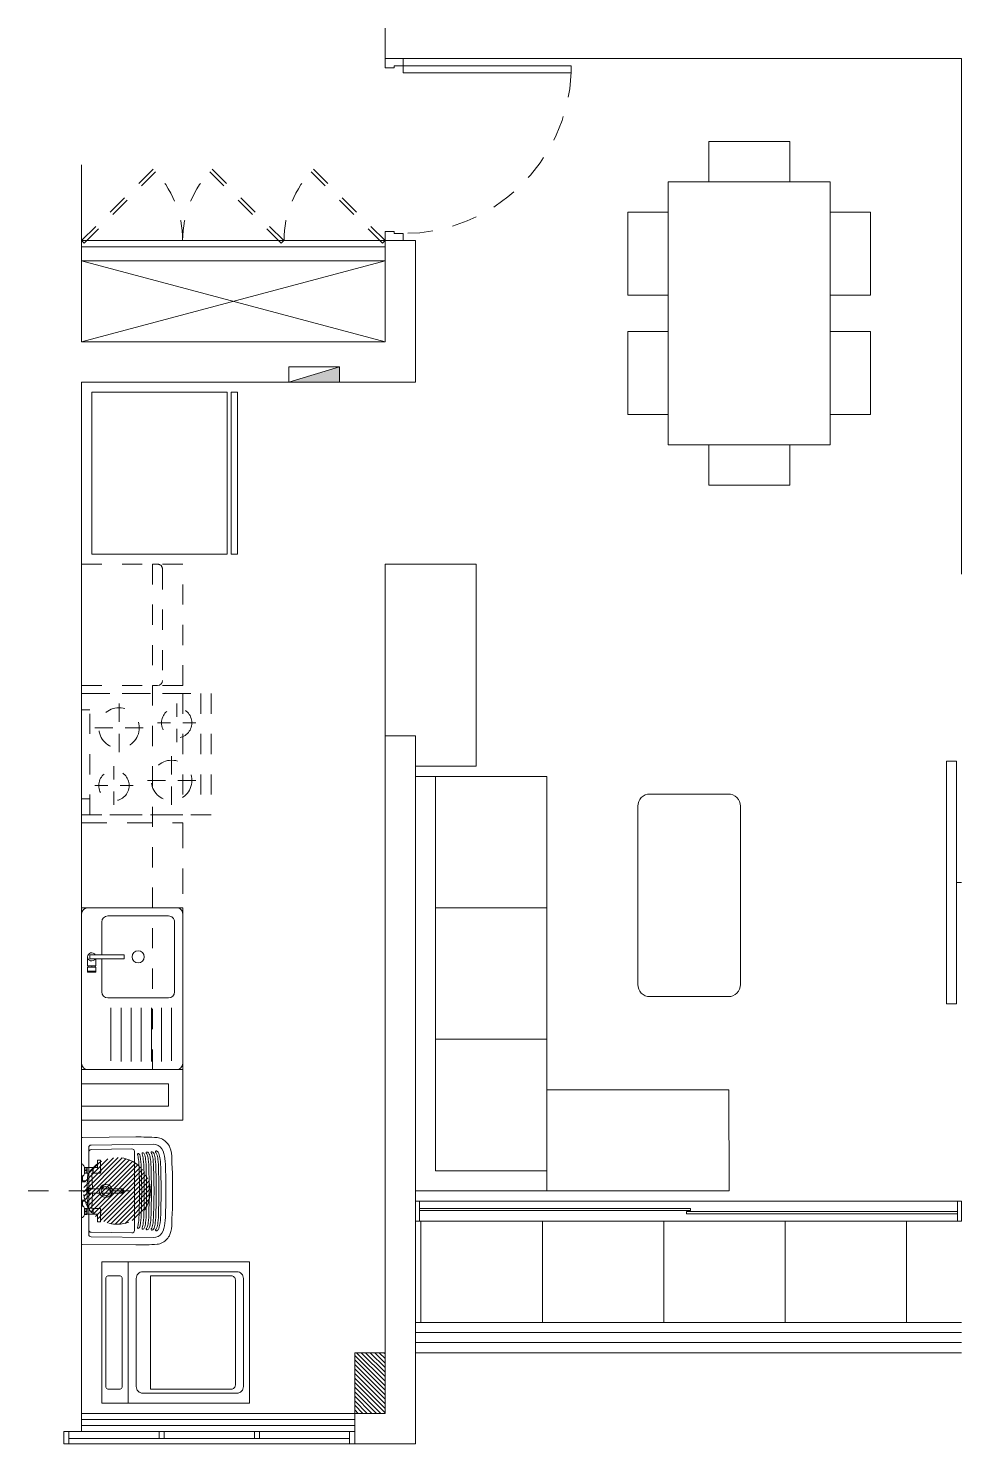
# Model space of a CAD drawing. Header units: millimetres. Extents: x 3738 to 3833, y 1327 to 1657.
# Drawn here: x 3799.06 to 3803.67, y 1650.25 to 1657.25 of the extents above; entities that cross this region are included whole.
import ezdxf

# ---------------------------------------------------------------- set-up
doc = ezdxf.new("R2010")
doc.units = ezdxf.units.MM
doc.set_wipeout_variables(frame=1)
for name, pattern in [('DASHDOT', [1, 0.5, -0.25, 0, -0.25]), ('HIDDEN', [0.375, 0.25, -0.125]), ('HIDDEN2', [0.1875, 0.125, -0.0625])]:
    doc.linetypes.add(name, pattern=pattern)
doc.layers.get('0').update_dxf_attribs({"color": 251, "lineweight": 9})
for name, color, linetype, lineweight in [('01', 251, 'Continuous', 13), ('A-BARANDAS', 251, 'Continuous', 13), ('A-COCINAS-LAV', 251, 'Continuous', 13), ('A-HATCH', 251, 'Continuous', 13), ('A-LINEAS', 251, 'Continuous', 13), ('A-MOBILIARIO', 251, 'Continuous', 13), ('A-MURO BAJO', 251, 'Continuous', 13), ('A-MUROS', 251, 'Continuous', 13), ('A-PROYECCIONES', 251, 'HIDDEN2', 13), ('A-PUERTAS', 251, 'Continuous', 13), ('DLP_MOBILIARIO FIJO', 251, 'Continuous', 13), ('DLP_MURO ALTO', 251, 'Continuous', 13)]:
    doc.layers.add(name, color=color, linetype=linetype, lineweight=lineweight)

# ---------------------------------------------------------------- blocks, each defined once
blk = doc.blocks.new('MEZCLADORA-P')
at = {"color": 251, "linetype": 'DASHDOT', "ltscale": 0.07}
blk.add_line((0, 0.2633), (0, -0.2869), dxfattribs=at)
at = {"color": 7}
for p, q in [((-0.1318, 0), (-0.0713, 0)), ((-0.0713, 0), (-0.0713, -0.0048)), ((0.0714, 0), (0.1319, 0)), ((0.1319, 0), (0.1319, -0.0048)), ((-0.1318, 0), (-0.1318, -0.0048)), ((-0.1178, -0.0145), (-0.0853, -0.0145)), ((-0.0875, -0.0265), (-0.1157, -0.0265)), ((-0.0876, -0.057), (-0.1156, -0.057)), ((-0.1156, -0.057), (-0.1156, -0.078)), ((-0.1141, -0.0265), (-0.1146, -0.027)), ((-0.0886, -0.027), (-0.1146, -0.027)), ((-0.1146, -0.027), (-0.1146, -0.056)), ((-0.1146, -0.056), (-0.0886, -0.056)), ((-0.1141, -0.0565), (-0.1146, -0.056)), ((-0.0891, -0.0565), (-0.1141, -0.0565)), ((-0.0891, -0.0265), (-0.0886, -0.027)), ((-0.0891, -0.0565), (-0.0886, -0.056)), ((-0.0886, -0.027), (-0.0886, -0.0285)), ((-0.0886, -0.0525), (-0.0886, -0.056)), ((-0.0876, -0.057), (-0.0876, -0.093)), ((-0.0865, -0.0305), (-0.0015, -0.0262)), ((-0.0865, -0.0505), (-0.011, -0.0543)), ((-0.011, -0.0405), (-0.011, -0.0805)), ((0.086, -0.0304), (0.0015, -0.0262)), ((0.011, -0.0805), (0.011, -0.0405)), ((0.086, -0.0506), (0.011, -0.0543)), ((0.0714, 0), (0.0714, -0.0048)), ((0.0854, -0.0145), (0.1179, -0.0145)), ((0.1157, -0.0265), (0.0875, -0.0265)), ((0.1156, -0.057), (0.0876, -0.057)), ((0.0876, -0.057), (0.0876, -0.093)), ((0.0886, -0.0265), (0.0881, -0.027)), ((0.1151, -0.027), (0.0881, -0.027)), ((0.0881, -0.0285), (0.0881, -0.027)), ((0.0881, -0.056), (0.0881, -0.0525)), ((0.0881, -0.056), (0.1151, -0.056)), ((0.0886, -0.0565), (0.0881, -0.056)), ((0.1146, -0.0565), (0.0886, -0.0565)), ((0.0896, -0.0565), (0.0896, -0.057)), ((0.0926, -0.0379), (0.0926, -0.0379)), ((0.1136, -0.0565), (0.1136, -0.057)), ((0.1146, -0.0265), (0.1151, -0.027)), ((0.1146, -0.0565), (0.1151, -0.056)), ((0.1151, -0.056), (0.1151, -0.027)), ((0.1156, -0.057), (0.1156, -0.078)), ((-0.1526, -0.078), (-0.1501, -0.078)), ((-0.1526, -0.093), (-0.1526, -0.078)), ((-0.1501, -0.093), (-0.1526, -0.093)), ((-0.1242, -0.078), (-0.1501, -0.078)), ((-0.1501, -0.093), (-0.1242, -0.093)), ((-0.1129, -0.078), (-0.1242, -0.078)), ((-0.1242, -0.093), (-0.1129, -0.093)), ((-0.1137, -0.093), (-0.1137, -0.0932)), ((-0.0876, -0.093), (-0.1129, -0.093)), ((-0.1031, -0.0954), (-0.1001, -0.0954)), ((-0.0895, -0.093), (-0.0895, -0.0932)), ((-0.011, -0.0805), (-0.011, -0.1514)), ((0.011, -0.0805), (0.011, -0.1514)), ((0.1129, -0.093), (0.0876, -0.093)), ((0.0895, -0.093), (0.0895, -0.0932)), ((0.1001, -0.0954), (0.1031, -0.0954)), ((0.1242, -0.078), (0.1129, -0.078)), ((0.1129, -0.093), (0.1242, -0.093)), ((0.1137, -0.093), (0.1137, -0.0932)), ((0.1501, -0.078), (0.1242, -0.078)), ((0.1242, -0.093), (0.1501, -0.093)), ((0.1501, -0.078), (0.1526, -0.078)), ((0.1526, -0.093), (0.1501, -0.093)), ((0.1526, -0.093), (0.1526, -0.078)), ((-0.011, -0.1514), (-0.011, -0.1885)), ((-0.011, -0.1885), (-0.011, -0.1905)), ((-0.011, -0.1969), (-0.011, -0.1905)), ((0.011, -0.1885), (0.011, -0.1514)), ((0.011, -0.1885), (0.011, -0.1905)), ((0.011, -0.1969), (0.011, -0.1905))]:
    blk.add_line(p, q, dxfattribs=at)
for centre, radius, start, end in [((-0.1303, -0.0048), 0.0015, 180, 228.4626), ((-0.0982, 0.0315), 0.05, 228.4626, 246.84527), ((-0.1083, -0.0205), 0.0095, 140.83329, 144.6655), ((-0.1083, -0.0205), 0.0095, 215.3345, 219.16671), ((-0.0948, -0.0205), 0.0095, 35.3345, 39.16671), ((-0.0948, -0.0205), 0.0095, 320.83329, 324.6655), ((-0.105, 0.0315), 0.05, 293.15473, 311.5374), ((-0.0728, -0.0048), 0.0015, 311.5374, 0), ((0, -0.0405), 0.0143, 320.04513, 219.95487), ((0, -0.0405), 0.0143, 320.5275, 219.4725), ((0, -0.0405), 0.014, 321.78679, 218.21321), ((0, -0.0405), 0.011, 0, 180), ((0.0729, -0.0048), 0.0015, 180, 228.4626), ((0.105, 0.0315), 0.05, 228.4626, 246.84527), ((0.0949, -0.0205), 0.0095, 140.83329, 144.6655), ((0.0949, -0.0205), 0.0095, 215.3345, 219.16671), ((0.1084, -0.0205), 0.0095, 35.3345, 39.16671), ((0.1084, -0.0205), 0.0095, 320.83329, 324.6655), ((0.0982, 0.0315), 0.05, 293.15473, 311.5374), ((0.1304, -0.0048), 0.0015, 311.5374, 0), ((-0.1127, -0.0932), 0.001, 180, 255.75933), ((-0.1031, -0.0554), 0.04, 255.75933, 270), ((-0.1001, -0.0554), 0.04, 270, 284.24067), ((-0.0905, -0.0932), 0.001, 284.24067, 0), ((0.0905, -0.0932), 0.001, 180, 255.75933), ((0.1001, -0.0554), 0.04, 255.75933, 270), ((0.1031, -0.0554), 0.04, 270, 284.24067), ((0.1127, -0.0932), 0.001, 284.24067, 0)]:
    blk.add_arc(centre, radius, start, end, dxfattribs=at)
for centre, major_axis, ratio, start_param, end_param in [((-0.0016, -0.0243), (0.00195, 0.00019), 0.977728, 4.694416, 4.711947), ((0.0016, -0.0243), (0.00197, -0.00016), 0.989596, 4.695691, 4.715329), ((0, -0.1905), (-0.011, 0), 0.927184, 0, 3.141593), ((0, -0.1905), (0.011, 0), 0.927184, 3.141593, 6.283185)]:
    blk.add_ellipse(centre, major_axis=major_axis, ratio=ratio, start_param=start_param, end_param=end_param, dxfattribs=at)
for points, knots in [([(-0.1161, -0.026), (-0.1161, -0.026), (-0.1161, -0.0259), (-0.1161, -0.0257), (-0.1161, -0.0255), (-0.1161, -0.0251), (-0.1161, -0.0248), (-0.1161, -0.0244), (-0.1161, -0.0242), (-0.1161, -0.0237), (-0.1161, -0.0234), (-0.1161, -0.0228), (-0.1161, -0.0223), (-0.1161, -0.0214), (-0.1161, -0.0209), (-0.1161, -0.0201), (-0.1161, -0.0196), (-0.1161, -0.0187), (-0.1161, -0.0182), (-0.1161, -0.0176), (-0.1161, -0.0173), (-0.1161, -0.0168), (-0.1161, -0.0166), (-0.1161, -0.0162), (-0.1161, -0.0159), (-0.1161, -0.0155), (-0.1161, -0.0153), (-0.1161, -0.0151), (-0.1161, -0.015), (-0.1161, -0.015)], [1.912506, 1.912506, 1.912506, 1.912506, 2.09167, 2.09167, 2.270834, 2.270834, 2.409757, 2.409757, 2.503909, 2.503909, 2.59806, 2.59806, 2.741232, 2.741232, 2.868759, 2.868759, 2.996286, 2.996286, 3.139457, 3.139457, 3.233609, 3.233609, 3.32776, 3.32776, 3.466683, 3.466683, 3.645847, 3.645847, 3.825012, 3.825012, 3.825012, 3.825012]), ([(-0.1088, -0.026), (-0.1083, -0.026), (-0.1078, -0.0259), (-0.1067, -0.0257), (-0.1061, -0.0255), (-0.1053, -0.0251), (-0.1049, -0.0248), (-0.1043, -0.0244), (-0.1041, -0.0242), (-0.1036, -0.0237), (-0.1034, -0.0234), (-0.103, -0.0228), (-0.1028, -0.0223), (-0.1026, -0.0214), (-0.1025, -0.0209), (-0.1025, -0.0201), (-0.1026, -0.0196), (-0.1028, -0.0187), (-0.103, -0.0182), (-0.1034, -0.0176), (-0.1036, -0.0173), (-0.1041, -0.0168), (-0.1043, -0.0166), (-0.1049, -0.0162), (-0.1053, -0.0159), (-0.1061, -0.0155), (-0.1067, -0.0153), (-0.1078, -0.0151), (-0.1083, -0.015), (-0.1088, -0.015), (-0.1094, -0.015), (-0.1099, -0.0151), (-0.111, -0.0153), (-0.1116, -0.0155), (-0.1124, -0.0159), (-0.1128, -0.0162), (-0.1134, -0.0166), (-0.1136, -0.0168), (-0.1141, -0.0173), (-0.1143, -0.0176), (-0.1147, -0.0182), (-0.1149, -0.0187), (-0.1151, -0.0196), (-0.1152, -0.0201), (-0.1152, -0.0209), (-0.1151, -0.0214), (-0.1149, -0.0223), (-0.1147, -0.0228), (-0.1143, -0.0234), (-0.1141, -0.0237), (-0.1136, -0.0242), (-0.1134, -0.0244), (-0.1128, -0.0248), (-0.1124, -0.0251), (-0.1116, -0.0255), (-0.111, -0.0257), (-0.1099, -0.0259), (-0.1094, -0.026), (-0.1088, -0.026)], [1.912506, 1.912506, 1.912506, 1.912506, 2.09167, 2.09167, 2.270834, 2.270834, 2.409757, 2.409757, 2.503909, 2.503909, 2.59806, 2.59806, 2.741232, 2.741232, 2.868759, 2.868759, 2.996286, 2.996286, 3.139457, 3.139457, 3.233609, 3.233609, 3.32776, 3.32776, 3.466683, 3.466683, 3.645847, 3.645847, 3.825012, 3.825012, 3.825012, 4.004176, 4.004176, 4.18334, 4.18334, 4.322263, 4.322263, 4.416415, 4.416415, 4.510566, 4.510566, 4.653737, 4.653737, 4.781264, 4.781264, 4.908792, 4.908792, 5.051963, 5.051963, 5.146114, 5.146114, 5.240266, 5.240266, 5.379189, 5.379189, 5.558353, 5.558353, 5.737517, 5.737517, 5.737517, 5.737517]), ([(-0.0944, -0.026), (-0.0938, -0.026), (-0.0933, -0.0259), (-0.0922, -0.0257), (-0.0916, -0.0255), (-0.0908, -0.0251), (-0.0904, -0.0248), (-0.0898, -0.0244), (-0.0896, -0.0242), (-0.0891, -0.0237), (-0.0889, -0.0234), (-0.0885, -0.0228), (-0.0883, -0.0223), (-0.0881, -0.0214), (-0.088, -0.0209), (-0.088, -0.0201), (-0.0881, -0.0196), (-0.0883, -0.0187), (-0.0885, -0.0182), (-0.0889, -0.0176), (-0.0891, -0.0173), (-0.0896, -0.0168), (-0.0898, -0.0166), (-0.0904, -0.0162), (-0.0908, -0.0159), (-0.0916, -0.0155), (-0.0922, -0.0153), (-0.0933, -0.0151), (-0.0938, -0.015), (-0.0944, -0.015), (-0.0949, -0.015), (-0.0954, -0.0151), (-0.0965, -0.0153), (-0.0971, -0.0155), (-0.0979, -0.0159), (-0.0983, -0.0162), (-0.0989, -0.0166), (-0.0991, -0.0168), (-0.0996, -0.0173), (-0.0998, -0.0176), (-0.1002, -0.0182), (-0.1004, -0.0187), (-0.1006, -0.0196), (-0.1007, -0.0201), (-0.1007, -0.0209), (-0.1006, -0.0214), (-0.1004, -0.0223), (-0.1002, -0.0228), (-0.0998, -0.0234), (-0.0996, -0.0237), (-0.0991, -0.0242), (-0.0989, -0.0244), (-0.0983, -0.0248), (-0.0979, -0.0251), (-0.0971, -0.0255), (-0.0965, -0.0257), (-0.0954, -0.0259), (-0.0949, -0.026), (-0.0944, -0.026)], [-1.912506, -1.912506, -1.912506, -1.912506, -1.733342, -1.733342, -1.554177, -1.554177, -1.415254, -1.415254, -1.321103, -1.321103, -1.226951, -1.226951, -1.08378, -1.08378, -0.956253, -0.956253, -0.828726, -0.828726, -0.685555, -0.685555, -0.591403, -0.591403, -0.497251, -0.497251, -0.358328, -0.358328, -0.179164, -0.179164, 0, 0, 0, 0.179164, 0.179164, 0.358328, 0.358328, 0.497251, 0.497251, 0.591403, 0.591403, 0.685555, 0.685555, 0.828726, 0.828726, 0.956253, 0.956253, 1.08378, 1.08378, 1.226951, 1.226951, 1.321103, 1.321103, 1.415254, 1.415254, 1.554177, 1.554177, 1.733342, 1.733342, 1.912506, 1.912506, 1.912506, 1.912506]), ([(-0.0886, -0.0285), (-0.0886, -0.0287), (-0.0886, -0.0289), (-0.0884, -0.0293), (-0.0883, -0.0295), (-0.0881, -0.0299), (-0.0879, -0.03), (-0.0876, -0.0303), (-0.0874, -0.0303), (-0.0869, -0.0305), (-0.0867, -0.0305), (-0.0865, -0.0305)], [0.0014961, 0.0014961, 0.0014961, 0.0014961, 0.0628341, 0.0628341, 0.1278738, 0.1278738, 0.192655, 0.192655, 0.2586819, 0.2586819, 0.3211409, 0.3211409, 0.3211409, 0.3211409]), ([(-0.0865, -0.0505), (-0.0867, -0.0505), (-0.0869, -0.0505), (-0.0873, -0.0507), (-0.0875, -0.0507), (-0.0879, -0.051), (-0.0881, -0.0511), (-0.0883, -0.0515), (-0.0884, -0.0517), (-0.0886, -0.0521), (-0.0886, -0.0523), (-0.0886, -0.0525)], [0, 0, 0, 0, 0.0632739, 0.0632739, 0.1284986, 0.1284986, 0.1931331, 0.1931331, 0.2588948, 0.2588948, 0.322347, 0.322347, 0.322347, 0.322347]), ([(-0.0871, -0.015), (-0.0871, -0.015), (-0.0871, -0.0151), (-0.0871, -0.0153), (-0.0871, -0.0155), (-0.0871, -0.0159), (-0.0871, -0.0162), (-0.0871, -0.0166), (-0.0871, -0.0168), (-0.0871, -0.0173), (-0.0871, -0.0176), (-0.0871, -0.0182), (-0.0871, -0.0187), (-0.0871, -0.0196), (-0.0871, -0.0201), (-0.0871, -0.0209), (-0.0871, -0.0214), (-0.0871, -0.0223), (-0.0871, -0.0228), (-0.0871, -0.0234), (-0.0871, -0.0237), (-0.0871, -0.0242), (-0.0871, -0.0244), (-0.0871, -0.0248), (-0.0871, -0.0251), (-0.0871, -0.0255), (-0.0871, -0.0257), (-0.0871, -0.0259), (-0.0871, -0.026), (-0.0871, -0.026)], [0, 0, 0, 0, 0.179164, 0.179164, 0.358328, 0.358328, 0.497251, 0.497251, 0.591403, 0.591403, 0.685555, 0.685555, 0.828726, 0.828726, 0.956253, 0.956253, 1.08378, 1.08378, 1.226951, 1.226951, 1.321103, 1.321103, 1.415254, 1.415254, 1.554177, 1.554177, 1.733342, 1.733342, 1.912506, 1.912506, 1.912506, 1.912506]), ([(0.0014, -0.0262), (0.0014, -0.0262), (0.0014, -0.0262), (0.0015, -0.0262), (0.0015, -0.0262), (0.0015, -0.0262)], [0, 0, 0, 0, 0.003858876, 0.003858876, 0.005459734, 0.005459734, 0.005459734, 0.005459734]), ([(0.086, -0.0305), (0.0862, -0.0305), (0.0864, -0.0304), (0.0869, -0.0303), (0.0871, -0.0302), (0.0874, -0.03), (0.0876, -0.0298), (0.0878, -0.0295), (0.0879, -0.0293), (0.0881, -0.0289), (0.0881, -0.0287), (0.0881, -0.0285)], [0.0009309, 0.0009309, 0.0009309, 0.0009309, 0.0631461, 0.0631461, 0.1284888, 0.1284888, 0.1937028, 0.1937028, 0.260157, 0.260157, 0.3196739, 0.3196739, 0.3196739, 0.3196739]), ([(0.0881, -0.0525), (0.0881, -0.0523), (0.0881, -0.0521), (0.0879, -0.0517), (0.0878, -0.0515), (0.0876, -0.0512), (0.0874, -0.051), (0.0871, -0.0508), (0.0869, -0.0507), (0.0864, -0.0506), (0.0862, -0.0505), (0.086, -0.0505)], [0.0009616, 0.0009616, 0.0009616, 0.0009616, 0.0627142, 0.0627142, 0.1276947, 0.1276947, 0.1924362, 0.1924362, 0.2584085, 0.2584085, 0.3218037, 0.3218037, 0.3218037, 0.3218037]), ([(0.0871, -0.026), (0.0871, -0.026), (0.0871, -0.0259), (0.0871, -0.0257), (0.0871, -0.0255), (0.0871, -0.0251), (0.0871, -0.0248), (0.0871, -0.0244), (0.0871, -0.0242), (0.0871, -0.0237), (0.0871, -0.0234), (0.0871, -0.0228), (0.0871, -0.0223), (0.0871, -0.0214), (0.0871, -0.0209), (0.0871, -0.0201), (0.0871, -0.0196), (0.0871, -0.0187), (0.0871, -0.0182), (0.0871, -0.0176), (0.0871, -0.0173), (0.0871, -0.0168), (0.0871, -0.0166), (0.0871, -0.0162), (0.0871, -0.0159), (0.0871, -0.0155), (0.0871, -0.0153), (0.0871, -0.0151), (0.0871, -0.015), (0.0871, -0.015)], [1.912506, 1.912506, 1.912506, 1.912506, 2.09167, 2.09167, 2.270834, 2.270834, 2.409757, 2.409757, 2.503909, 2.503909, 2.59806, 2.59806, 2.741232, 2.741232, 2.868759, 2.868759, 2.996286, 2.996286, 3.139457, 3.139457, 3.233609, 3.233609, 3.32776, 3.32776, 3.466683, 3.466683, 3.645847, 3.645847, 3.825012, 3.825012, 3.825012, 3.825012]), ([(0.0944, -0.026), (0.0949, -0.026), (0.0954, -0.0259), (0.0965, -0.0257), (0.0971, -0.0255), (0.0979, -0.0251), (0.0983, -0.0248), (0.0989, -0.0244), (0.0991, -0.0242), (0.0996, -0.0237), (0.0998, -0.0234), (0.1002, -0.0228), (0.1004, -0.0223), (0.1006, -0.0214), (0.1007, -0.0209), (0.1007, -0.0201), (0.1006, -0.0196), (0.1004, -0.0187), (0.1002, -0.0182), (0.0998, -0.0176), (0.0996, -0.0173), (0.0991, -0.0168), (0.0989, -0.0166), (0.0983, -0.0162), (0.0979, -0.0159), (0.0971, -0.0155), (0.0965, -0.0153), (0.0954, -0.0151), (0.0949, -0.015), (0.0944, -0.015), (0.0938, -0.015), (0.0933, -0.0151), (0.0922, -0.0153), (0.0916, -0.0155), (0.0908, -0.0159), (0.0904, -0.0162), (0.0898, -0.0166), (0.0896, -0.0168), (0.0891, -0.0173), (0.0889, -0.0176), (0.0885, -0.0182), (0.0883, -0.0187), (0.0881, -0.0196), (0.088, -0.0201), (0.088, -0.0209), (0.0881, -0.0214), (0.0883, -0.0223), (0.0885, -0.0228), (0.0889, -0.0234), (0.0891, -0.0237), (0.0896, -0.0242), (0.0898, -0.0244), (0.0904, -0.0248), (0.0908, -0.0251), (0.0916, -0.0255), (0.0922, -0.0257), (0.0933, -0.0259), (0.0938, -0.026), (0.0944, -0.026)], [1.912506, 1.912506, 1.912506, 1.912506, 2.09167, 2.09167, 2.270834, 2.270834, 2.409757, 2.409757, 2.503909, 2.503909, 2.59806, 2.59806, 2.741232, 2.741232, 2.868759, 2.868759, 2.996286, 2.996286, 3.139457, 3.139457, 3.233609, 3.233609, 3.32776, 3.32776, 3.466683, 3.466683, 3.645847, 3.645847, 3.825012, 3.825012, 3.825012, 4.004176, 4.004176, 4.18334, 4.18334, 4.322263, 4.322263, 4.416415, 4.416415, 4.510566, 4.510566, 4.653737, 4.653737, 4.781264, 4.781264, 4.908792, 4.908792, 5.051963, 5.051963, 5.146114, 5.146114, 5.240266, 5.240266, 5.379189, 5.379189, 5.558353, 5.558353, 5.737517, 5.737517, 5.737517, 5.737517]), ([(0.1088, -0.026), (0.1094, -0.026), (0.1099, -0.0259), (0.111, -0.0257), (0.1116, -0.0255), (0.1124, -0.0251), (0.1128, -0.0248), (0.1134, -0.0244), (0.1136, -0.0242), (0.1141, -0.0237), (0.1143, -0.0234), (0.1147, -0.0228), (0.1149, -0.0223), (0.1151, -0.0214), (0.1152, -0.0209), (0.1152, -0.0201), (0.1151, -0.0196), (0.1149, -0.0187), (0.1147, -0.0182), (0.1143, -0.0176), (0.1141, -0.0173), (0.1136, -0.0168), (0.1134, -0.0166), (0.1128, -0.0162), (0.1124, -0.0159), (0.1116, -0.0155), (0.111, -0.0153), (0.1099, -0.0151), (0.1094, -0.015), (0.1088, -0.015), (0.1083, -0.015), (0.1078, -0.0151), (0.1067, -0.0153), (0.1061, -0.0155), (0.1053, -0.0159), (0.1049, -0.0162), (0.1043, -0.0166), (0.1041, -0.0168), (0.1036, -0.0173), (0.1034, -0.0176), (0.103, -0.0182), (0.1028, -0.0187), (0.1026, -0.0196), (0.1025, -0.0201), (0.1025, -0.0209), (0.1026, -0.0214), (0.1028, -0.0223), (0.103, -0.0228), (0.1034, -0.0234), (0.1036, -0.0237), (0.1041, -0.0242), (0.1043, -0.0244), (0.1049, -0.0248), (0.1053, -0.0251), (0.1061, -0.0255), (0.1067, -0.0257), (0.1078, -0.0259), (0.1083, -0.026), (0.1088, -0.026)], [-1.912506, -1.912506, -1.912506, -1.912506, -1.733342, -1.733342, -1.554177, -1.554177, -1.415254, -1.415254, -1.321103, -1.321103, -1.226951, -1.226951, -1.08378, -1.08378, -0.956253, -0.956253, -0.828726, -0.828726, -0.685555, -0.685555, -0.591403, -0.591403, -0.497251, -0.497251, -0.358328, -0.358328, -0.179164, -0.179164, 0, 0, 0, 0.179164, 0.179164, 0.358328, 0.358328, 0.497251, 0.497251, 0.591403, 0.591403, 0.685555, 0.685555, 0.828726, 0.828726, 0.956253, 0.956253, 1.08378, 1.08378, 1.226951, 1.226951, 1.321103, 1.321103, 1.415254, 1.415254, 1.554177, 1.554177, 1.733342, 1.733342, 1.912506, 1.912506, 1.912506, 1.912506]), ([(0.1161, -0.015), (0.1161, -0.015), (0.1161, -0.0151), (0.1161, -0.0153), (0.1161, -0.0155), (0.1161, -0.0159), (0.1161, -0.0162), (0.1161, -0.0166), (0.1161, -0.0168), (0.1161, -0.0173), (0.1161, -0.0176), (0.1161, -0.0182), (0.1161, -0.0187), (0.1161, -0.0196), (0.1161, -0.0201), (0.1161, -0.0209), (0.1161, -0.0214), (0.1161, -0.0223), (0.1161, -0.0228), (0.1161, -0.0234), (0.1161, -0.0237), (0.1161, -0.0242), (0.1161, -0.0244), (0.1161, -0.0248), (0.1161, -0.0251), (0.1161, -0.0255), (0.1161, -0.0257), (0.1161, -0.0259), (0.1161, -0.026), (0.1161, -0.026)], [0, 0, 0, 0, 0.179164, 0.179164, 0.358328, 0.358328, 0.497251, 0.497251, 0.591403, 0.591403, 0.685555, 0.685555, 0.828726, 0.828726, 0.956253, 0.956253, 1.08378, 1.08378, 1.226951, 1.226951, 1.321103, 1.321103, 1.415254, 1.415254, 1.554177, 1.554177, 1.733342, 1.733342, 1.912506, 1.912506, 1.912506, 1.912506]), ([(0.011, -0.1969), (0.011, -0.198), (0.0108, -0.199), (0.0101, -0.2011), (0.0095, -0.2021), (0.0082, -0.2038), (0.0073, -0.2046), (0.0054, -0.2059), (0.0043, -0.2064), (0.0021, -0.207), (0.0009, -0.2072), (-0.0015, -0.2071), (-0.0026, -0.2069), (-0.0048, -0.2062), (-0.0059, -0.2056), (-0.0077, -0.2042), (-0.0085, -0.2034), (-0.0098, -0.2016), (-0.0103, -0.2006), (-0.0109, -0.1987), (-0.011, -0.1978), (-0.011, -0.1969)], [4.328417, 4.328417, 4.328417, 4.328417, 4.64395, 4.64395, 4.960575, 4.960575, 5.279717, 5.279717, 5.601363, 5.601363, 5.924602, 5.924602, 6.248311, 6.248311, 6.571371, 6.571371, 6.892655, 6.892655, 7.211325, 7.211325, 7.470009, 7.470009, 7.470009, 7.470009])]:
    blk.add_open_spline(points, degree=3, knots=knots, dxfattribs=at)
for points in [[(-0.093, -0.0371), (-0.093, -0.0371), (-0.093, -0.0371), (-0.093, -0.0371)], [(-0.0886, -0.0525), (-0.0886, -0.0525), (-0.0886, -0.0525), (-0.0886, -0.0525)], [(-0.0865, -0.0505), (-0.0865, -0.0505), (-0.0865, -0.0505), (-0.0865, -0.0505)], [(-0.0015, -0.0262), (-0.0015, -0.0262), (-0.0015, -0.0262), (-0.0015, -0.0262)], [(-0.0015, -0.0262), (-0.0015, -0.0262), (-0.0014, -0.0262), (-0.0014, -0.0262)], [(0.0015, -0.0262), (0.0015, -0.0262), (0.0015, -0.0262), (0.0015, -0.0262)], [(0.0881, -0.0525), (0.0881, -0.0525), (0.0881, -0.0525), (0.0881, -0.0525)]]:
    blk.add_open_spline(points, degree=3, dxfattribs=at)
blk = doc.blocks.new('LAV-AMAZ-LAV_01')
blk.add_wipeout([(0.26, 0), (0.2622, -0.0005), (0.2636, -0.0015), (0.2646, -0.0029), (0.265, -0.005), (0.2669, -0.2686), (0.2669, -0.2806), (0.2668, -0.3016), (0.2663, -0.3212), (0.2658, -0.3369), (0.2649, -0.3544), (0.2637, -0.3738), (0.2622, -0.3835), (0.2599, -0.3912), (0.256, -0.3998), (0.2526, -0.4053), (0.248, -0.4118), (0.2384, -0.4219), (0.2336, -0.426), (0.2274, -0.4303), (0.2218, -0.4337), (0.2153, -0.4368), (0.2095, -0.4389), (0.2006, -0.4416), (0.191, -0.4437), (0.1829, -0.445), (0.1696, -0.4461), (0.165, -0.4462), (0.1572, -0.4459), (0.1314, -0.4466), (0.1057, -0.4481), (0.0834, -0.4489), (0.0611, -0.4495), (0.0413, -0.4498), (0.0031, -0.45), (-0.0305, -0.4499), (-0.0611, -0.4495), (-0.0834, -0.4489), (-0.1057, -0.4481), (-0.1314, -0.4466), (-0.1572, -0.4459), (-0.165, -0.4462), (-0.1772, -0.4456), (-0.1867, -0.4445), (-0.1955, -0.4428), (-0.2037, -0.4407), (-0.2104, -0.4386), (-0.2153, -0.4368), (-0.223, -0.433), (-0.231, -0.4279), (-0.2384, -0.4219), (-0.245, -0.4153), (-0.2509, -0.4079), (-0.2556, -0.4005), (-0.2593, -0.3928), (-0.2612, -0.3876), (-0.2627, -0.3815), (-0.2637, -0.3738), (-0.2647, -0.3576), (-0.2655, -0.3419), (-0.2661, -0.3284), (-0.2663, -0.3212), (-0.2667, -0.3081), (-0.2669, -0.2902), (-0.2669, -0.2686), (-0.2665, -0.2127), (-0.266, -0.1368), (-0.265, -0.005), (-0.2647, -0.0032), (-0.2636, -0.0015), (-0.2621, -0.0004), (-0.26, 0)])
for p, q in [((0.26, 0), (-0.26, 0)), ((-0.265, -0.005), (-0.2669, -0.2686)), ((-0.2271, -0.0469), (-0.2308, -0.3547)), ((0.2151, -0.035), (-0.2151, -0.035)), ((-0.208, -0.2488), (-0.2042, -0.0468)), ((0.208, -0.2488), (0.2042, -0.0468)), ((0.2271, -0.0469), (0.2308, -0.3547)), ((0.265, -0.005), (0.2669, -0.2686)), ((0, -0.261), (-0.196, -0.261)), ((0, -0.261), (0.196, -0.261))]:
    blk.add_line(p, q)
at = {"color": 7}
for points in [[(-0.0001, -0.286, -0.004924), (-0.06, -0.2855, -0.005443), (-0.1041, -0.2841, -0.041272), (-0.157, -0.281, -0.059773), (-0.1802, -0.2762, -0.37117)], [(0.0001, -0.286, 0.004924), (0.06, -0.2855, 0.005443), (0.1041, -0.2841, 0.041272), (0.157, -0.281, 0.059773), (0.1802, -0.2762, 0.37117)], [(-0.0001, -0.358, -0.004924), (-0.06, -0.3575, -0.005443), (-0.1041, -0.3561, -0.041272), (-0.157, -0.353, -0.068174), (-0.1834, -0.347, -0.012686), (-0.1882, -0.3447)], [(-0.0001, -0.334, -0.004924), (-0.06, -0.3335, -0.005443), (-0.1041, -0.3321, -0.041272), (-0.157, -0.329, -0.078711), (-0.1799, -0.3243, -0.062731), (-0.1859, -0.3211, -0.37117)], [(-0.0001, -0.345, -0.004924), (-0.06, -0.3445, -0.005443), (-0.1041, -0.3431, -0.041272), (-0.157, -0.34, -0.078711), (-0.1799, -0.3353, -0.054156), (-0.1851, -0.3326, -0.37117)], [(-0.0001, -0.321, -0.004924), (-0.06, -0.3205, -0.005443), (-0.1041, -0.3191, -0.041272), (-0.157, -0.316, -0.068069), (-0.1833, -0.3101, -0.158546)], [(-0.0001, -0.31, -0.004924), (-0.06, -0.3095, -0.005443), (-0.1041, -0.3081, -0.041272), (-0.157, -0.305, -0.066903), (-0.1829, -0.2992, -0.004021)], [(-0.0001, -0.297, -0.004924), (-0.06, -0.2965, -0.005443), (-0.1041, -0.2951, -0.041272), (-0.157, -0.292, -0.045554), (-0.1778, -0.2875)], [(0.0001, -0.297, 0.004924), (0.06, -0.2965, 0.005443), (0.1041, -0.2951, 0.041272), (0.157, -0.292, 0.045554), (0.1778, -0.2875)], [(0.0001, -0.31, 0.004924), (0.06, -0.3095, 0.005443), (0.1041, -0.3081, 0.041272), (0.157, -0.305, 0.066903), (0.1829, -0.2992, 0.004021)], [(0.0001, -0.321, 0.004924), (0.06, -0.3205, 0.005443), (0.1041, -0.3191, 0.041272), (0.157, -0.316, 0.068069), (0.1833, -0.3101, 0.158546)], [(0.0001, -0.334, 0.004924), (0.06, -0.3335, 0.005443), (0.1041, -0.3321, 0.041272), (0.157, -0.329, 0.078711), (0.1799, -0.3243, 0.062731), (0.1859, -0.3211, 0.37117)], [(0.0001, -0.345, 0.004924), (0.06, -0.3445, 0.005443), (0.1041, -0.3431, 0.041272), (0.157, -0.34, 0.078711), (0.1799, -0.3353, 0.054156), (0.1851, -0.3326, 0.37117)], [(0.0001, -0.358, 0.004924), (0.06, -0.3575, 0.005443), (0.1041, -0.3561, 0.041272), (0.157, -0.353, 0.068174), (0.1834, -0.347, 0.012686), (0.1882, -0.3447)], [(-0.0001, -0.393, -0.004924), (-0.06, -0.3925, -0.005443), (-0.1041, -0.3911, -0.041272), (-0.157, -0.388, -0.064512), (-0.1851, -0.3816, -0.157603), (-0.1966, -0.3724)], [(-0.0001, -0.369, -0.004924), (-0.06, -0.3685, -0.005443), (-0.1041, -0.3671, -0.041272), (-0.157, -0.364, -0.068174), (-0.1834, -0.358, -0.157546), (-0.1925, -0.3517, -0.375783)], [(-0.0001, -0.382, -0.004924), (-0.06, -0.3815, -0.005443), (-0.1041, -0.3801, -0.041272), (-0.157, -0.377, -0.068174), (-0.1834, -0.371, -0.088848), (-0.1902, -0.3667, -0.37117)], [(0.0001, -0.369, 0.004924), (0.06, -0.3685, 0.005443), (0.1041, -0.3671, 0.041272), (0.157, -0.364, 0.068174), (0.1834, -0.358, 0.157546), (0.1925, -0.3517, 0.375783)], [(0.0001, -0.382, 0.004924), (0.06, -0.3815, 0.005443), (0.1041, -0.3801, 0.041272), (0.157, -0.377, 0.068174), (0.1834, -0.371, 0.088848), (0.1902, -0.3667, 0.37117)], [(0.0001, -0.393, 0.004924), (0.06, -0.3925, 0.005443), (0.1041, -0.3911, 0.041272), (0.157, -0.388, 0.064512), (0.1851, -0.3816, 0.157603), (0.1966, -0.3724)]]:
    blk.add_lwpolyline(points, format="xyb", dxfattribs=at)
for points in [[(0, -0.417, -0.004925), (-0.0604, -0.4165, -0.00535), (-0.1043, -0.4151, -0.04023), (-0.1597, -0.4119, -0.10491), (-0.2087, -0.3967, -0.253945), (-0.2308, -0.3547, -0.253945)], [(0, -0.417, 0.004925), (0.0604, -0.4165, 0.00535), (0.1043, -0.4151, 0.04023), (0.1597, -0.4119, 0.10491), (0.2087, -0.3967, 0.253945), (0.2308, -0.3547, 0.253945)], [(-0.0611, -0.4495, 0.004927), (0, -0.45, 0.004927), (0.0611, -0.4495, 0.004927)]]:
    blk.add_lwpolyline(points, format="xyb")
for radius in [0.0325, 0.0225]:
    blk.add_circle((0, -0.12), radius)
for centre, radius, start, end in [((-0.26, -0.005), 0.005, 90, 179.5983), ((0.26, -0.005), 0.005, 0.4017, 90), ((-0.2151, -0.047), 0.012, 90, 179.31987), ((-0.1922, -0.047), 0.012, 90, 178.92487), ((0.1922, -0.047), 0.012, 1.07513, 90), ((0.2151, -0.047), 0.012, 0.68013, 90), ((1.0777, -0.2806), 1.3446, 179.48777, 183.97336), ((-0.196, -0.249), 0.012, 178.92487, 270), ((0.196, -0.249), 0.012, 270, 1.07513), ((-1.0777, -0.2806), 1.3446, 356.02664, 0.51223), ((-0.2016, -0.3694), 0.0623, 183.97336, 209.88729), ((-0.1812, -0.3586), 0.0853, 209.37985, 246.45279), ((0.1812, -0.3586), 0.0853, 293.54721, 330.62015), ((0.2016, -0.3694), 0.0623, 330.11271, 356.02664), ((-0.165, -0.3061), 0.14, 248.94145, 273.2067), ((-0.1653, -1.2669), 0.821, 85.83353, 89.43183), ((-0.0188, 1.6329), 2.0828, 267.61129, 268.83808), ((0.0188, 1.6329), 2.0828, 271.16192, 272.38871), ((0.1653, -1.2669), 0.821, 90.56817, 94.16647), ((0.165, -0.3061), 0.14, 266.7933, 291.05855)]:
    blk.add_arc(centre, radius, start, end)
for centre, radius, start, end in [((-0.1812, -0.2801), 0.00402, 67.2152, 203.94922), ((0.1812, -0.2801), 0.00402, 336.05078, 112.7848), ((-0.1898, -0.3485), 0.00418, 67.18441, 229.44378), ((-0.1843, -0.3232), 0.00817, 170.88837, 211.77597), ((-0.189, -0.3225), 0.00344, 23.66237, 170.88837), ((-0.1807, -0.321), 0.0124, 211.77597, 249.26327), ((-0.1848, -0.3029), 0.00409, 62.49072, 198.72203), ((-0.1792, -0.3009), 0.01, 198.72203, 245.46816), ((-0.1728, -0.2741), 0.0143, 212.14535, 249.2708), ((0.1728, -0.2741), 0.0143, 290.7292, 327.85465), ((0.1848, -0.3029), 0.00409, 341.27797, 117.50928), ((0.1792, -0.3009), 0.01, 294.53184, 341.27797), ((0.1807, -0.321), 0.0124, 290.73673, 328.22403), ((0.189, -0.3225), 0.00344, 9.11163, 156.33763), ((0.1898, -0.3485), 0.00418, 310.55622, 112.81559), ((0.1843, -0.3232), 0.00817, 328.22403, 9.11163), ((-0.1935, -0.3694), 0.00427, 39.87924, 224.31503), ((0.1935, -0.3694), 0.00427, 315.68497, 140.12076)]:
    blk.add_arc(centre, radius, start, end, dxfattribs=at)
blk.add_blockref('MEZCLADORA-P', (0, 0))
blk = doc.blocks.new('TERMA')
at = {"layer": 'A-HATCH', "linetype": 'HIDDEN2', "ltscale": 0.3}
h = blk.add_hatch(dxfattribs=at)
h.set_pattern_fill('ANSI31', color=256, scale=0.005)
h.set_pattern_definition([(45, (-212.033513, -158.478632), (-0.01122532015, 0.01122532015), [])])
edge = h.paths.add_edge_path()
edge.add_arc((-0.175, 0), 0.165, 0, 360)
at = {"linetype": 'Continuous', "ltscale": 0.3}
blk.add_line((0, 0.045), (0, -0.045), dxfattribs=at)
for points in [[(-0.0178, 0.05), (-0.005, 0.05), (-0.005, 0.075), (0, 0.075), (0, 0.045), (-0.0163, 0.045)], [(-0.0178, -0.05), (-0.005, -0.05), (-0.005, -0.075), (0, -0.075), (0, -0.045), (-0.0163, -0.045)]]:
    blk.add_lwpolyline(points, close=True, dxfattribs=at)
at = {"color": 2, "linetype": 'HIDDEN2', "ltscale": 0.3}
blk.add_circle((-0.175, 0), 0.165, dxfattribs=at)
blk = doc.blocks.new('A$C33FC7C8B')
at = {"ltscale": 0.5}
for p, q in [((0.08, 0.64, -0.0001), (0.52, 0.64, 0.0001)), ((0.08, 0.64, -0.0001), (0.08, 0.6, -0.0001)), ((0.52, 0.64, 0.0001), (0.52, 0.6, 0.0001)), ((0, 0, -0.0001), (0, 0.6, -0.0001)), ((0, 0.6, -0.0001), (0.6, 0.6, 0.0001)), ((0.145, 0.575, -0.0001), (0.145, 0.51, -0.0001)), ((0.43, 0.485, 0.0001), (0.43, 0.575, 0.0001)), ((0.6, 0.6, 0.0001), (0.6, 0, 0.0001)), ((0.05, 0.48, -0.0001), (0.115, 0.48, -0.0001)), ((0.145, 0.45, -0.0001), (0.145, 0.385, -0.0001)), ((0.175, 0.48, -0.0001), (0.24, 0.48, 0)), ((0.4, 0.455, 0), (0.31, 0.455, 0)), ((0.43, 0.335, 0.0001), (0.43, 0.425, 0.0001)), ((0.55, 0.455, 0.0001), (0.46, 0.455, 0.0001)), ((0.17, 0.225, -0.0001), (0.17, 0.315, -0.0001)), ((0.455, 0.2, 0.0001), (0.455, 0.265, 0.0001)), ((0.14, 0.195, -0.0001), (0.05, 0.195, -0.0001)), ((0.17, 0.075, -0.0001), (0.17, 0.165, -0.0001)), ((0.29, 0.195, 0), (0.2, 0.195, 0)), ((0.425, 0.17, 0.0001), (0.36, 0.17, 0)), ((0.455, 0.075, 0.0001), (0.455, 0.14, 0.0001)), ((0.55, 0.17, 0.0001), (0.485, 0.17, 0.0001)), ((0.6, 0.05, 0.0001), (0, 0.05, -0.0001)), ((0.6, 0, 0.0001), (0, 0, -0.0001))]:
    blk.add_line(p, q, dxfattribs=at)
for centre, radius in [((0.145, 0.48), 0.075), ((0.43, 0.455), 0.1), ((0.17, 0.195), 0.1), ((0.455, 0.17), 0.075)]:
    blk.add_circle(centre, radius, dxfattribs=at)
blk = doc.blocks.new('MESA CENTRO')
for p, q in [((-0.1937, 0), (0.1937, 0)), ((-0.2537, -0.9421), (-0.2537, -0.06)), ((0.2537, -0.06), (0.2537, -0.9421)), ((0.1937, -1.0021), (-0.1937, -1.0021))]:
    blk.add_line(p, q)
for centre, start, end in [((-0.1937, -0.06), 90, 180), ((0.1937, -0.06), 0, 90), ((-0.1937, -0.9421), 180, 270), ((0.1937, -0.9421), 270, 0)]:
    blk.add_arc(centre, 0.06, start, end)
blk = doc.blocks.new('SOFA SEC')
for p, q in [((0, 0.65), (0.1, 0.65)), ((0.1, 0.65), (0.1, 0.1)), ((0.5, 0.65), (0.1, 0.65)), ((0.75, 0.65), (0.75, 0.1)), ((1.4, 0.65), (1.4, 0.1)), ((0.1, 0.1), (2.05, 0.1))]:
    blk.add_line(p, q)
blk.add_lwpolyline([(0.5, 1.55), (0.5, 0.65), (2.05, 0.65), (2.05, 0), (0, 0), (0, 1.55)], close=True)
blk = doc.blocks.new('A$C67C01FD6')
blk.add_line((0.025, 0), (0, 0))
blk.add_lwpolyline([(0.025, 0.6), (0.075, 0.6), (0.075, -0.6), (0.025, -0.6), (0.025, 0.6)])
blk = doc.blocks.new('*U260')
blk.add_wipeout([(0, 0), (0, -0.0202), (0.17, -0.0202), (0.17, 0)])
blk.add_lwpolyline([(0, 0), (0.17, 0), (0.17, -0.0202), (0, -0.0202)], close=True)
blk = doc.blocks.new('LAV-COC_01')
for p, q in [((-0.07, 0.0421, 0), (-0.07, 0.7821, 0)), ((0.4, 0.8121, 0), (-0.04, 0.8121, 0)), ((0.43, 0.0421, 0), (0.43, 0.7821, 0)), ((0.03, 0.0821, 0), (0.03, 0.4271, 0)), ((0.36, 0.4571, 0), (0.06, 0.4571, 0)), ((0.39, 0.0821, 0), (0.39, 0.4271, 0)), ((-0.04, 0.0121, 0), (0.4, 0.0121, 0)), ((0.36, 0.0521, 0), (0.06, 0.0521, 0))]:
    blk.add_line(p, q)
at = {"color": 7, "extrusion": (-8.98137e-08, -2.25601e-18, 1)}
for p, q in [((0.125, 0.5071, 0), (0.125, 0.7721, 0)), ((0.175, 0.5071, 0), (0.175, 0.7721, 0)), ((0.075, 0.507, 0), (0.075, 0.768, 0))]:
    blk.add_line(p, q, dxfattribs=at)
at = {"color": 7}
for p, q in [((0.225, 0.5071, 0), (0.225, 0.7721, 0)), ((0.275, 0.5071, 0), (0.275, 0.7721, 0)), ((0.325, 0.5071, 0), (0.325, 0.7721, 0)), ((0.375, 0.507, 0), (0.375, 0.768, 0))]:
    blk.add_line(p, q, dxfattribs=at)
at = {"extrusion": (-4.49068e-08, 3.60285e-08, 1), "elevation": 0}
for points in [[(0, 0.3296), (0, 0.3046), (-0.04, 0.3046), (-0.04, 0.3296)], [(0, 0.3296), (-0.04, 0.3296), (-0.04, 0.3246), (0, 0.3246)]]:
    blk.add_lwpolyline(points, close=True, dxfattribs=at)
blk.add_lwpolyline([(-0.04, 0.2546), (-0.04, 0.2996), (0, 0.2996), (0, 0.2646)], dxfattribs=at)
at = {"extrusion": (-4.49068e-08, 3.60285e-08, 1)}
blk.add_arc((-0.02, 0.2546, 0), 0.02, 29.99971, 329.99971, dxfattribs=at)
for centre, start_param, end_param in [((-0.04, 0.7821, 0), -0.785398, 0.785398), ((0.4, 0.7821, 0), -2.356194, -0.785398), ((0.06, 0.4271, 0), -0.785398, 0.785398), ((0.36, 0.4271, 0), -2.356194, -0.785398), ((0.06, 0.0821, 0), 0.785398, 2.356194), ((0.36, 0.0821, 0), 2.356194, 3.926991), ((-0.04, 0.0421, 0), 0.785398, 2.356194), ((0.4, 0.0421, 0), 2.356194, 3.926991)]:
    blk.add_ellipse(centre, major_axis=(-0.0212, 0.0212), ratio=1, start_param=start_param, end_param=end_param)
blk.add_ellipse((0.21, 0.2546, 0), major_axis=(-0.0212, 0.0212), ratio=1)
at = {"layer": '01', "extrusion": (-4.49068e-08, 3.60285e-08, 1), "elevation": 0}
for points in [[(-0.0375, 0.2996), (-0.0375, 0.3046)], [(-0.02, 0.2996), (-0.02, 0.3046)], [(-0.0025, 0.2996), (-0.0025, 0.3046)]]:
    blk.add_lwpolyline(points, dxfattribs=at)
at = {"extrusion": (-4.49068e-08, 3.60285e-08, 1), "rotation": 359.9380941588614}
blk.add_blockref('*U260', (-0.03, 0.2648, 0), dxfattribs=at)
blk = doc.blocks.new('LAV-SEC')
blk.add_wipeout([(-0.35, 0), (-0.35, -0.73), (0.35, -0.73), (0.35, 0)])
blk.add_line((0.35, -0.13), (-0.35, -0.13))
blk.add_lwpolyline([(0.35, 0), (-0.35, 0), (-0.35, -0.73), (0.35, -0.73)], close=True)
at = {"color": 251}
for points in [[(0.27, -0.02), (-0.27, -0.02, 0.414214), (-0.28, -0.03), (-0.28, -0.09, 0.414214), (-0.27, -0.1), (0.27, -0.1, 0.414214), (0.28, -0.09), (0.28, -0.03, 0.414214)], [(0.28, -0.24), (-0.28, -0.24), (-0.28, -0.64, 0.414214), (-0.26, -0.66), (0.26, -0.66, 0.414214), (0.28, -0.64)]]:
    blk.add_lwpolyline(points, format="xyb", close=True, dxfattribs=at)
blk.add_lwpolyline([(-0.3, -0.6677, 0.414214), (-0.2677, -0.7), (0.2677, -0.7, 0.414214), (0.3, -0.6677), (0.3, -0.2023, 0.414214), (0.2677, -0.17), (-0.2677, -0.17, 0.414214), (-0.3, -0.2023)], format="xyb", close=True)
blk = doc.blocks.new('REFRI')
blk.add_wipeout([(0.4, 0), (-0.4, 0), (-0.4, -0.67), (0.4, -0.67)])
blk.add_wipeout([(-0.4, -0.69), (-0.4, -0.72), (0.4, -0.72), (0.4, -0.69)])
for points in [[(-0.4, 0), (-0.4, -0.67), (0.4, -0.67), (0.4, 0)], [(-0.4, -0.69), (-0.4, -0.72), (0.4, -0.72), (0.4, -0.69)]]:
    blk.add_lwpolyline(points, close=True)
blk = doc.blocks.new('*U258')
for p, q in [((0.01, 0.855), (0.01, 0.9)), ((0.055, 0.855), (0.01, 0.855)), ((0.1, 0.865), (0.055, 0.865)), ((0.055, 0.855), (0.055, 0.865)), ((0.1, 0.865), (0.1, 0.9)), ((0.055, 0.045), (0.01, 0.045)), ((0.01, 0.045), (0.01, 0)), ((0.055, 0.045), (0.055, 0.035)), ((0.1, 0.035), (0.055, 0.035)), ((0.1, 0.035), (0.1, 0))]:
    blk.add_line(p, q)
blk.add_lwpolyline([(0.93, 0.07), (0.93, 0.035), (0.1, 0.035), (0.1, 0.07)], close=True)
at = {"color": 7, "linetype": 'HIDDEN2'}
blk.add_arc((0.0995, 0.0339), 0.8311, 2.23015, 89.96723, dxfattribs=at)
blk = doc.blocks.new('A$Cb5611ba7')
for points in [[(0.15, 0.1735), (0.15, -0.0265), (0.56, -0.0265), (0.56, 0.1735)], [(1.15, 0.1735), (1.15, -0.0265), (0.74, -0.0265), (0.74, 0.1735)], [(0, -0.0265), (0, -0.8265), (1.3, -0.8265), (1.3, -0.0265)], [(0, -0.2265), (0, -0.6265), (-0.2, -0.6265), (-0.2, -0.2265)], [(1.5, -0.6265), (1.3, -0.6265), (1.3, -0.2265), (1.5, -0.2265)], [(0.15, -1.0265), (0.15, -0.8265), (0.56, -0.8265), (0.56, -1.0265)], [(1.15, -1.0265), (1.15, -0.8265), (0.74, -0.8265), (0.74, -1.0265)]]:
    blk.add_lwpolyline(points, close=True)
blk = doc.blocks.new('*U270')
at = {"linetype": 'HIDDEN', "ltscale": 0.2}
for p, q in [((0.3534, 0.3534), (0, 0)), ((0.0127, -0.0127), (0.3656, 0.3401)), ((0, 0), (0.0127, -0.0127))]:
    blk.add_line(p, q, dxfattribs=at)
blk.add_arc((0, 0), 0.4995, 0, 45, dxfattribs=at)
blk = doc.blocks.new('Tab.Electrico')
blk.add_hatch(color=256).paths.add_polyline_path([(0.075, 0), (0.075, 0.25), (0, 0)])
for p, q in [((0.075, 0.25), (0, 0)), ((0.075, 0.25), (0, 0.25)), ((0, 0.25), (0, 0)), ((0.075, 0), (0.075, 0.25)), ((0, 0), (0.075, 0))]:
    blk.add_line(p, q)
blk = doc.blocks.new('dpto 65_1p')
at = {"layer": 'A-HATCH'}
h = blk.add_hatch(dxfattribs=at)
h.set_pattern_fill('_USER', color=256, scale=0.6, angle=180, double=1, pattern_type=0)
h.set_pattern_definition([(180, (6, 162.18426), (-7e-17, -0.6), []), (270, (6, 162.18426), (0.6, -1e-16), [])])
h.paths.add_polyline_path([(8.7, 162.1843), (6, 162.1843), (6, 162.6843), (8.7, 162.6843)])
h = blk.add_hatch(dxfattribs=at)
h.set_pattern_fill('ANSI31', color=256, scale=0.005, angle=180)
h.set_pattern_definition([(225, (50.050001, 172.634283), (0.01122532, -0.01122532), [])])
h.paths.add_polyline_path([(8.85, 162.0343), (9, 162.0343), (9, 161.7343), (8.85, 161.7343)])
blk.add_line((10, 165.3343), (9.975, 165.3343))
at = {"elevation": 0}
blk.add_lwpolyline([(9, 161.7043), (10.35, 161.7043), (10.35, 161.6743), (9, 161.6743)], close=True, dxfattribs=at)
blk.add_arc((9.975, 165.3593), 0.025, 180, 270)
at = {"layer": 'A-BARANDAS', "elevation": 0}
for points in [[(6, 162.1343), (8.7, 162.1343)], [(6, 162.0843), (8.7, 162.0843)]]:
    blk.add_lwpolyline(points, dxfattribs=at)
at = {"layer": 'A-HATCH'}
blk.add_lwpolyline([(8.85, 162.0343), (9, 162.0343), (9, 161.7343), (8.85, 161.7343)], close=True, dxfattribs=at)
at = {"layer": 'A-LINEAS'}
for p, q in [((10.35, 167.0343), (8.85, 167.4343)), ((8.85, 167.0343), (10.35, 167.4343))]:
    blk.add_line(p, q, dxfattribs=at)
at = {"layer": 'A-MOBILIARIO'}
for p, q in [((9.025, 161.6093, 0), (10.4125, 161.6093, 0)), ((9.025, 161.5843, 0), (10.4125, 161.5843, 0))]:
    blk.add_line(p, q, dxfattribs=at)
for points in [[(9, 161.6443), (9.025, 161.6443), (9.025, 161.5843), (9, 161.5843)], [(9.4708, 161.6443), (9.4958, 161.6443), (9.4958, 161.6093), (9.4708, 161.6093)], [(9.9417, 161.6443), (9.9667, 161.6443), (9.9667, 161.6093), (9.9417, 161.6093)], [(10.4375, 161.6443), (10.4125, 161.6443), (10.4125, 161.5843), (10.4375, 161.5843)]]:
    blk.add_lwpolyline(points, close=True, dxfattribs=at)
at = {"layer": 'A-MURO BAJO'}
for p, q in [((10.35, 167.4343), (8.85, 167.4343)), ((8.4, 164.9343), (8.4, 165.9343)), ((8.4, 165.9343), (8.85, 165.9343)), ((8.85, 165.9343), (8.85, 165.0843)), ((8.7, 164.9343), (8.4, 164.9343)), ((10.35, 161.7343, 0), (9, 161.7343, 0)), ((10.35, 161.6443, 0), (9, 161.6443, 0))]:
    blk.add_line(p, q, dxfattribs=at)
at = {"layer": 'A-MURO BAJO', "color": 7}
for p, q in [((8.68, 162.7843, 0), (6.02, 162.7843, 0)), ((6.02, 162.6843, 0), (8.68, 162.6843, 0))]:
    blk.add_line(p, q, dxfattribs=at)
at = {"layer": 'A-MURO BAJO', "color": 4, "elevation": 0}
for points in [[(6, 162.1843), (8.7, 162.1843)], [(6, 162.0343), (8.7, 162.0343)]]:
    blk.add_lwpolyline(points, dxfattribs=at)
at = {"layer": 'A-MUROS'}
for p, q in [((8.8501, 168.4343), (8.8501, 168.5843)), ((6, 165.8843), (6, 168.4343)), ((6, 168.4343), (8.8501, 168.4343)), ((10.35, 167.9093, 0), (10.35, 167.0343)), ((8.85, 167.5343), (8.7, 167.5343)), ((8.7, 167.5343), (8.7, 166.8343)), ((8.85, 167.5343), (8.85, 167.0343)), ((10.35, 167.0343), (8.85, 167.0343)), ((10.35, 166.8343), (8.7, 166.8343)), ((8.7, 165.0843), (8.7, 161.5843)), ((8.85, 165.0843), (8.7, 165.0843)), ((8.85, 165.0843), (8.85, 162.0343)), ((9, 162.0343), (8.85, 162.0343)), ((9, 161.5843), (9, 162.0343)), ((10.4375, 161.6443), (10.35, 161.6443)), ((9, 161.5843), (8.7, 161.5843))]:
    blk.add_line(p, q, dxfattribs=at)
at = {"layer": 'A-PROYECCIONES', "ltscale": 0.5}
for p, q in [((9.85, 165.3343), (9.85, 165.9343)), ((9.95, 165.9093), (9.95, 165.3593)), ((10, 165.9343), (9.975, 165.9343)), ((9.85, 165.3343), (10.35, 165.3343))]:
    blk.add_line(p, q, dxfattribs=at)
blk.add_lwpolyline([(9.85, 165.9343), (10.35, 165.9343)], dxfattribs=at)
blk.add_lwpolyline([(10.35, 164.6943), (10.35, 165.2943), (9.85, 165.2943), (9.85, 164.6943)], close=True, dxfattribs=at)
blk.add_arc((9.975, 165.9093), 0.025, 90, 180, dxfattribs=at)
at = {"layer": 'A-PUERTAS'}
for p, q in [((10.35, 167.5343), (8.85, 167.5343)), ((10.35, 167.5043), (8.85, 167.5043))]:
    blk.add_line(p, q, dxfattribs=at)
at = {"layer": 'DLP_MOBILIARIO FIJO', "color": 6, "elevation": 0}
for points in [[(6.02, 162.7843), (6, 162.7843), (6, 162.6843), (6.02, 162.6843)], [(8.7, 162.7843), (8.68, 162.7843), (8.68, 162.6843), (8.7, 162.6843)]]:
    blk.add_lwpolyline(points, close=True, dxfattribs=at)
at = {"layer": 'DLP_MOBILIARIO FIJO', "elevation": 0}
for points in [[(7.36, 162.7218), (6.02, 162.7218), (6.02, 162.7318), (7.36, 162.7318)], [(7.34, 162.7468), (8.68, 162.7468), (8.68, 162.7368), (7.34, 162.7368)]]:
    blk.add_lwpolyline(points, close=True, dxfattribs=at)
at = {"layer": 'DLP_MURO ALTO'}
for p, q in [((9.92, 163.2543), (9.92, 163.3643)), ((9.92, 163.3643), (10.35, 163.3643)), ((10.35, 163.2543), (9.92, 163.2543)), ((10.35, 163.1843), (9.85, 163.1843))]:
    blk.add_line(p, q, dxfattribs=at)
at = {"rotation": 270}
blk.add_blockref('Tab.Electrico', (9.075, 166.9093), dxfattribs=at)
at = {"layer": 'A-COCINAS-LAV', "extrusion": (-4.49068e-08, -3.60284e-08, 1), "rotation": 270}
blk.add_blockref('REFRI', (10.3, 166.3843, 0), dxfattribs=at)
at = {"layer": 'A-COCINAS-LAV', "extrusion": (-4.49068e-08, 3.60285e-08, 1), "rotation": 180}
blk.add_blockref('LAV-COC_01', (10.28, 164.2464, 0), dxfattribs=at)
at = {"layer": 'A-COCINAS-LAV', "extrusion": (-4.4911e-08, -3.60233e-08, -1), "zscale": -1, "rotation": 89.99984711343316}
blk.add_blockref('LAV-AMAZ-LAV_01', (-10.35, 162.8343, 0), dxfattribs=at)
at = {"layer": 'A-COCINAS-LAV', "xscale": -1, "rotation": 270}
blk.add_blockref('LAV-SEC', (10.25, 162.1343), dxfattribs=at)
at = {"layer": 'A-MOBILIARIO'}
for name, p, rotation in [('*U258', (8.8601, 168.4343), 179.9967044834248), ('SOFA SEC', (8.7, 162.8343, 0), 89.99956714789806), ('MESA CENTRO', (7.3473, 163.7952, 0), 179.999977420888)]:
    blk.add_blockref(name, p, dxfattribs=dict(at, rotation=rotation))
at = {"layer": 'A-MOBILIARIO', "xscale": -1}
for name, p, rotation in [('A$Cb5611ba7', (7.4765, 166.5242), 270), ('A$C67C01FD6', (6, 164.3593, 0), 180)]:
    blk.add_blockref(name, p, dxfattribs=dict(at, rotation=rotation))
at = {"layer": 'A-PROYECCIONES', "ltscale": 0.25}
for p in [(8.85, 167.5343), (9.351, 167.5343)]:
    blk.add_blockref('*U270', p, dxfattribs=at)
at = {"layer": 'A-PROYECCIONES', "ltscale": 0.25, "xscale": -1}
blk.add_blockref('*U270', (10.35, 167.5343), dxfattribs=at)
at = {"layer": 'A-PROYECCIONES', "ltscale": 0.5, "extrusion": (4.40218e-06, -0.000440452, -1), "zscale": -0.9999999999999986, "rotation": 89.99999748287719}
blk.add_blockref('A$C33FC7C8B', (-9.71, 164.6943, -0.0726), dxfattribs=at)
at = {"layer": 'A-MURO BAJO'}
blk.add_lwpolyline([(9.85, 163.4343), (10.35, 163.4343), (10.35, 164.2343), (9.85, 164.2343)], close=True, dxfattribs=at)
at = {"layer": 'A-MUROS'}
blk.add_line((10.35, 161.6443), (10.35, 166.8343), dxfattribs=at)
at = {"layer": 'A-PROYECCIONES', "ltscale": 0.5}
blk.add_line((10, 165.9343), (10, 163.4343), dxfattribs=at)
at = {"layer": 'A-PROYECCIONES'}
blk.add_lwpolyline([(9.85, 164.2343), (10.35, 164.2343), (10.35, 164.6543), (9.85, 164.6543)], close=True, dxfattribs=at)
at = {"layer": 'DLP_MURO ALTO'}
for p, q in [((9.85, 163.1843), (9.85, 163.4343)), ((9.85, 163.4343), (10.35, 163.4343))]:
    blk.add_line(p, q, dxfattribs=at)
at = {"xscale": -1, "rotation": 180}
blk.add_blockref('TERMA', (10.35, 162.8343, 0), dxfattribs=at)
blk = doc.blocks.new('TF_P1')
at = {"xscale": -1}
blk.add_blockref('dpto 65_1p', (41.1999, 4.125), dxfattribs=at)

msp = doc.modelspace()

# ---------------------------------------------------------------- block references
at = {"color": 251}
msp.add_blockref('TF_P1', (3768.4721, 1484.5379), dxfattribs=at)

doc.saveas('drawing.dxf')
